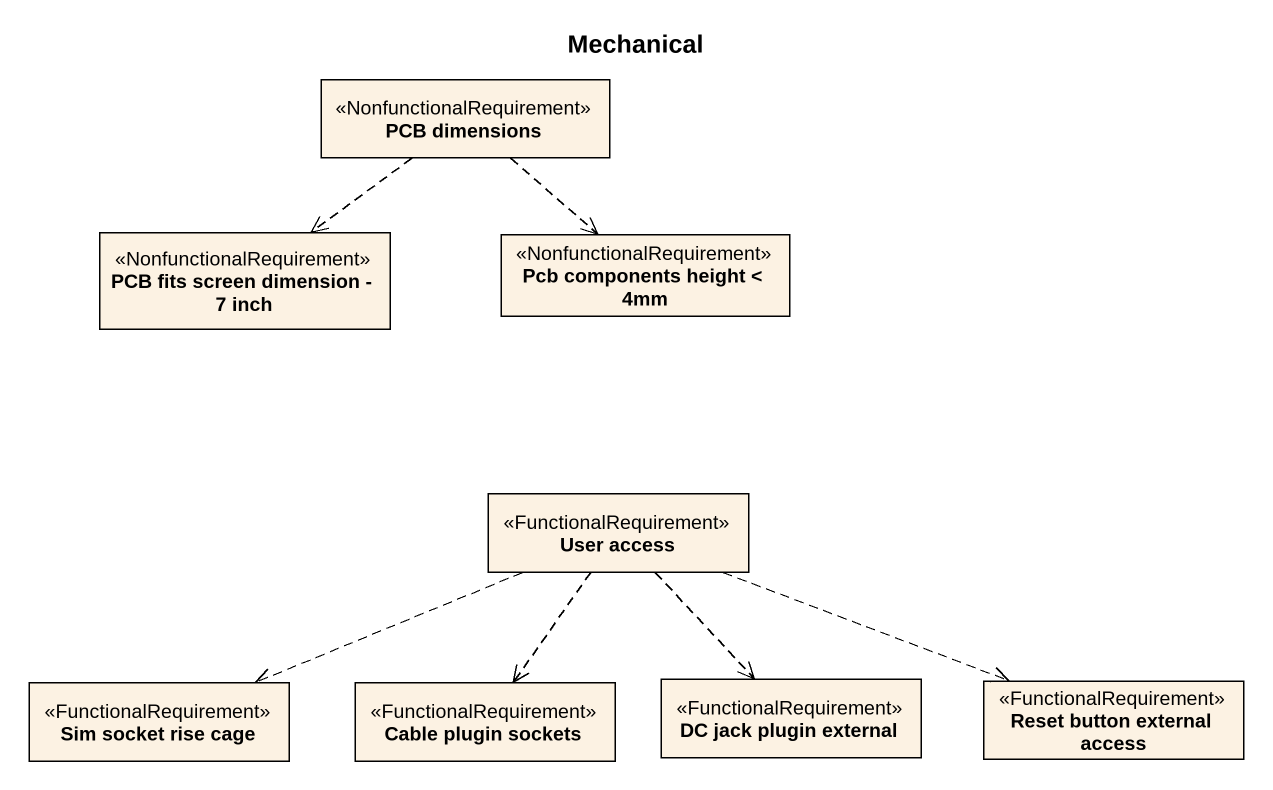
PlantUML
@startuml
title Mechanical
hide circle
hide empty members
class "PCB dimensions" as PCB_dimensions <<NonfunctionalRequirement>>
class "PCB fits screen dimension - 7 inch" as PCB_fits_screen_dimension_7 <<NonfunctionalRequirement>>
class "Pcb components height < 4mm" as Pcb_components_height_4mm <<NonfunctionalRequirement>>
class "User access" as User_access <<FunctionalRequirement>>
class "Sim socket rise cage" as Sim_socket_rise_cage <<FunctionalRequirement>>
class "Cable plugin sockets" as Cable_plugin_sockets <<FunctionalRequirement>>
class "DC jack plugin external" as DC_jack_plugin_external <<FunctionalRequirement>>
class "Reset button external access" as Reset_button_external_access <<FunctionalRequirement>>
PCB_dimensions ..> PCB_fits_screen_dimension_7
PCB_dimensions ..> Pcb_components_height_4mm
User_access .left.> Sim_socket_rise_cage
User_access ..> Cable_plugin_sockets
User_access ..> DC_jack_plugin_external
User_access .right.> Reset_button_external_access
@enduml
